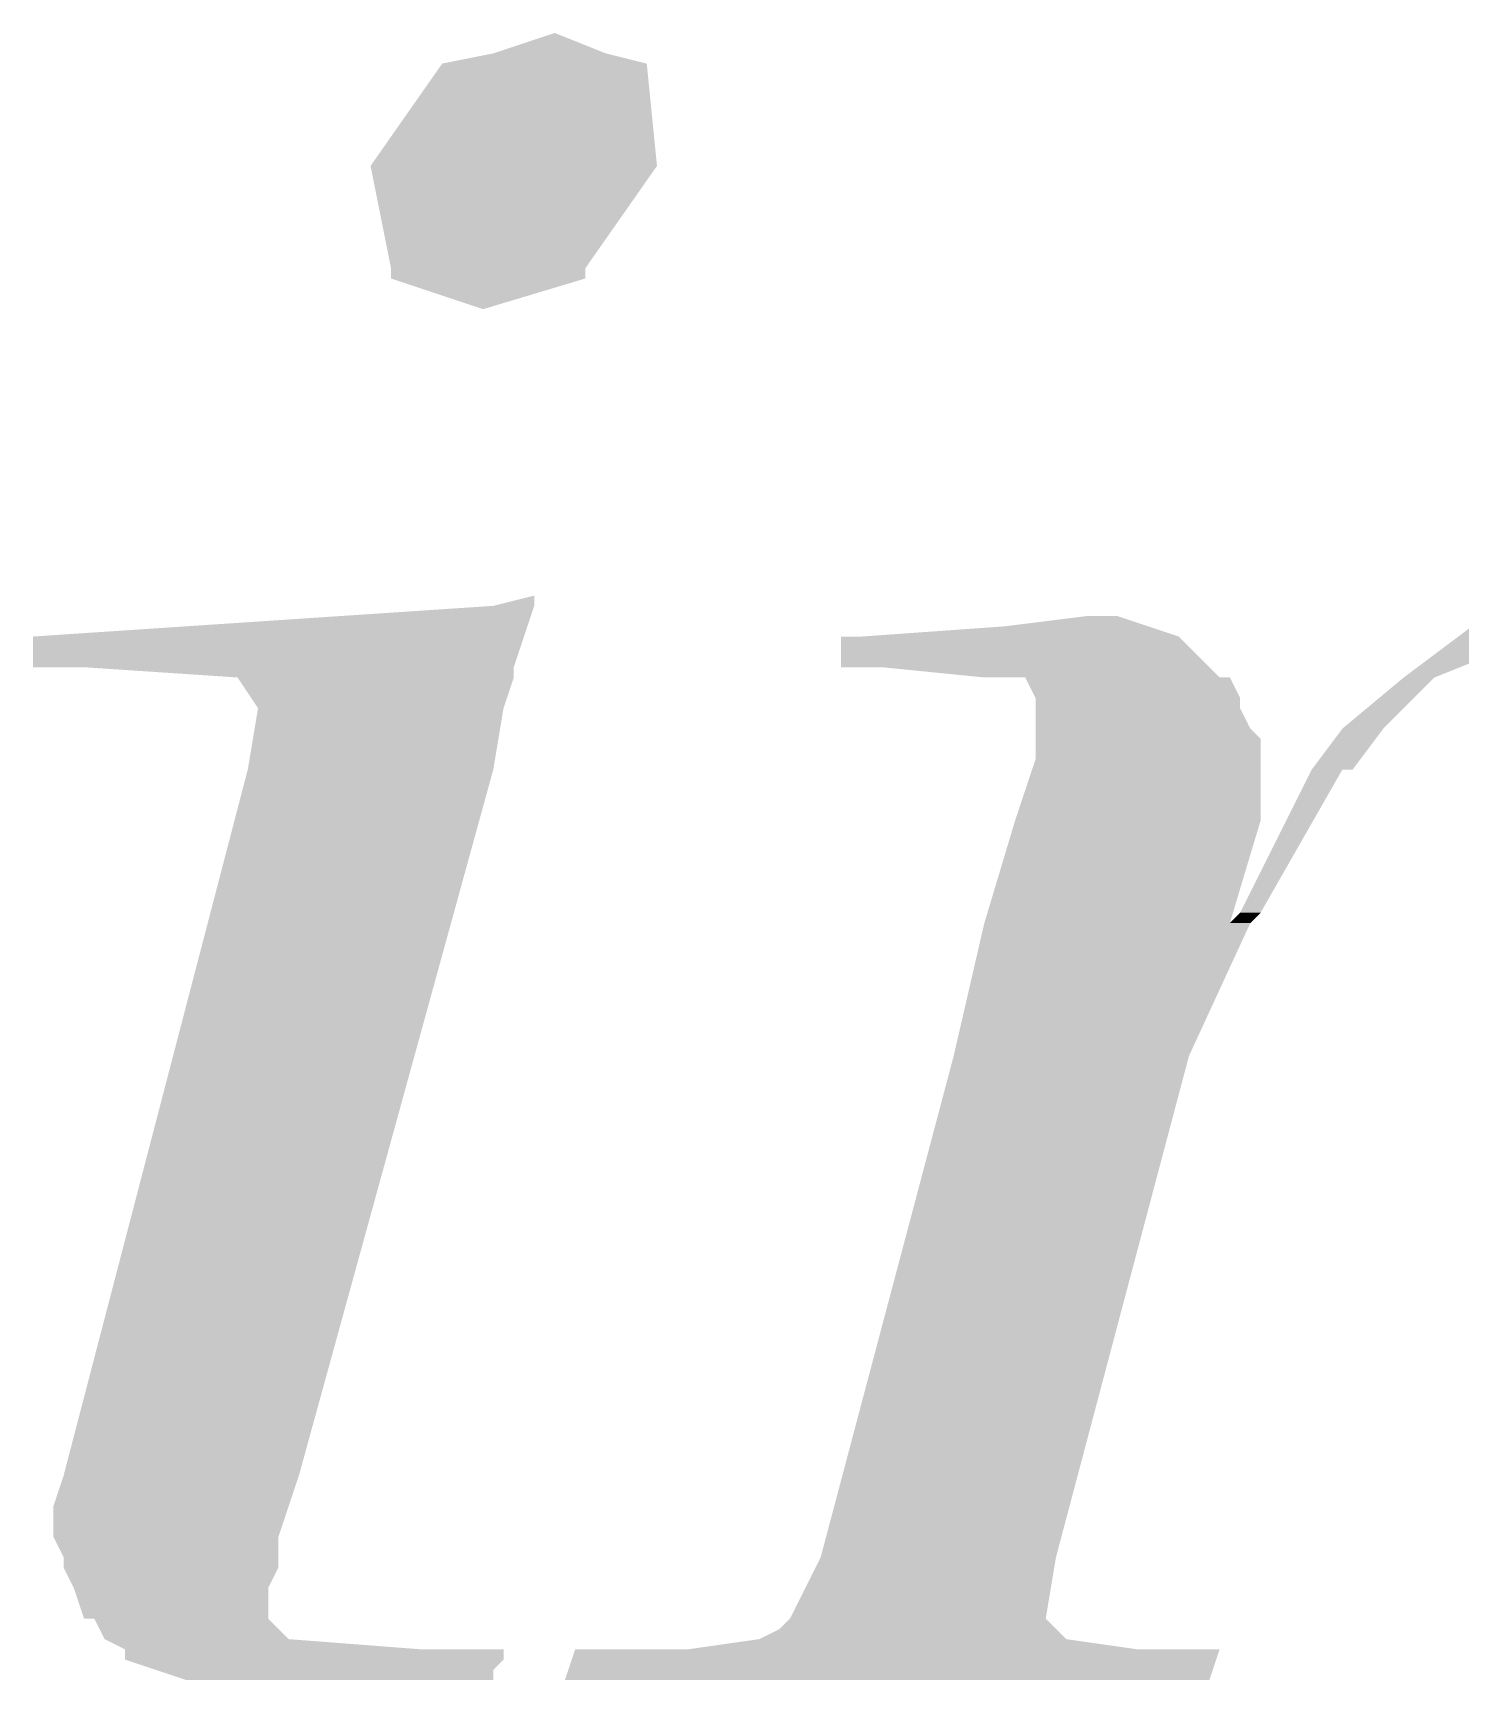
# Model space of a CAD drawing. Header units: millimetres. Extents: x 0 to 216, y 0 to 279.
# Drawn here: x 119.486 to 122.439, y 20.87 to 24.278 of the extents above; entities that cross this region are included whole.
import ezdxf

# ---------------------------------------------------------------- set-up
doc = ezdxf.new("R2010")
doc.units = ezdxf.units.MM
doc.layers.add('C5A-5A-5A', color=7, linetype='Continuous', true_color=0x5a5a5a)

msp = doc.modelspace()

# ---------------------------------------------------------------- hatches: boundary and pattern name
at = {"layer": 'C5A-5A-5A'}
h = msp.add_hatch(color=256, dxfattribs=at)
h.dxf.hatch_style = 2
h.paths.add_polyline_path([(120.565333, 24.278167), (120.671167, 24.235833), (120.438333, 24.235833)])
h = msp.add_hatch(color=256, dxfattribs=at)
h.dxf.hatch_style = 2
h.paths.add_polyline_path([(120.438333, 24.235833), (120.755833, 24.214667), (120.3325, 24.214667)])
h = msp.add_hatch(color=256, dxfattribs=at)
h.dxf.hatch_style = 2
h.paths.add_polyline_path([(120.438333, 24.235833), (120.671167, 24.235833), (120.755833, 24.214667)])
h = msp.add_hatch(color=256, dxfattribs=at)
h.dxf.hatch_style = 2
h.paths.add_polyline_path([(120.3325, 24.214667), (120.777, 24.003), (120.184333, 24.003)])
h = msp.add_hatch(color=256, dxfattribs=at)
h.dxf.hatch_style = 2
h.paths.add_polyline_path([(120.3325, 24.214667), (120.755833, 24.214667), (120.777, 24.003)])
h = msp.add_hatch(color=256, dxfattribs=at)
h.dxf.hatch_style = 2
h.paths.add_polyline_path([(120.184333, 24.003), (120.628833, 23.791333), (120.226667, 23.791333)])
h = msp.add_hatch(color=256, dxfattribs=at)
h.dxf.hatch_style = 2
h.paths.add_polyline_path([(120.184333, 24.003), (120.777, 24.003), (120.628833, 23.791333)])
h = msp.add_hatch(color=256, dxfattribs=at)
h.dxf.hatch_style = 2
h.paths.add_polyline_path([(120.226667, 23.791333), (120.628833, 23.770167), (120.226667, 23.770167)])
h = msp.add_hatch(color=256, dxfattribs=at)
h.dxf.hatch_style = 2
h.paths.add_polyline_path([(120.226667, 23.791333), (120.628833, 23.791333), (120.628833, 23.770167)])
h = msp.add_hatch(color=256, dxfattribs=at)
h.dxf.hatch_style = 2
h.paths.add_polyline_path([(120.226667, 23.770167), (120.628833, 23.770167), (120.417167, 23.706667)])
h = msp.add_hatch(color=256, dxfattribs=at)
h.dxf.hatch_style = 2
h.paths.add_polyline_path([(120.523, 23.114), (120.523, 23.092833), (120.438333, 23.092833)])
h = msp.add_hatch(color=256, dxfattribs=at)
h.dxf.hatch_style = 2
h.paths.add_polyline_path([(120.438333, 23.092833), (120.501833, 23.029333), (119.485833, 23.029333)])
h = msp.add_hatch(color=256, dxfattribs=at)
h.dxf.hatch_style = 2
h.paths.add_polyline_path([(120.438333, 23.092833), (120.523, 23.092833), (120.501833, 23.029333)])
h = msp.add_hatch(color=256, dxfattribs=at)
h.dxf.hatch_style = 2
h.paths.add_polyline_path([(121.666, 23.071667), (121.793, 23.0505), (121.496667, 23.0505)])
h = msp.add_hatch(color=256, dxfattribs=at)
h.dxf.hatch_style = 2
h.paths.add_polyline_path([(121.666, 23.071667), (121.7295, 23.071667)])
h = msp.add_hatch(color=256, dxfattribs=at)
h.dxf.hatch_style = 2
h.paths.add_polyline_path([(121.666, 23.071667), (121.7295, 23.071667), (121.793, 23.0505)])
h = msp.add_hatch(color=256, dxfattribs=at)
h.dxf.hatch_style = 2
h.paths.add_polyline_path([(122.4915, 23.071667), (122.385667, 22.944667), (122.322167, 22.944667)])
h = msp.add_hatch(color=256, dxfattribs=at)
h.dxf.hatch_style = 2
h.paths.add_polyline_path([(122.4915, 23.071667), (122.703167, 23.071667), (122.385667, 22.944667)])
h = msp.add_hatch(color=256, dxfattribs=at)
h.dxf.hatch_style = 2
h.paths.add_polyline_path([(121.496667, 23.0505), (121.8565, 23.029333), (121.200333, 23.029333)])
h = msp.add_hatch(color=256, dxfattribs=at)
h.dxf.hatch_style = 2
h.paths.add_polyline_path([(121.496667, 23.0505), (121.793, 23.0505), (121.8565, 23.029333)])
h = msp.add_hatch(color=256, dxfattribs=at)
h.dxf.hatch_style = 2
h.paths.add_polyline_path([(119.485833, 23.029333), (120.480667, 22.965833), (119.485833, 22.965833)])
h = msp.add_hatch(color=256, dxfattribs=at)
h.dxf.hatch_style = 2
h.paths.add_polyline_path([(119.485833, 23.029333), (120.501833, 23.029333), (120.480667, 22.965833)])
h = msp.add_hatch(color=256, dxfattribs=at)
h.dxf.hatch_style = 2
h.paths.add_polyline_path([(121.200333, 23.029333), (121.8565, 23.029333), (121.158, 23.029333)])
h = msp.add_hatch(color=256, dxfattribs=at)
h.dxf.hatch_style = 2
h.paths.add_polyline_path([(121.158, 23.029333), (121.898833, 22.987), (121.158, 22.987)])
h = msp.add_hatch(color=256, dxfattribs=at)
h.dxf.hatch_style = 2
h.paths.add_polyline_path([(121.158, 23.029333), (121.8565, 23.029333), (121.898833, 22.987)])
h = msp.add_hatch(color=256, dxfattribs=at)
h.dxf.hatch_style = 2
h.paths.add_polyline_path([(121.200333, 23.029333), (121.8565, 23.029333)])
h = msp.add_hatch(color=256, dxfattribs=at)
h.dxf.hatch_style = 2
h.paths.add_polyline_path([(121.158, 22.987), (121.92, 22.965833), (121.158, 22.965833)])
h = msp.add_hatch(color=256, dxfattribs=at)
h.dxf.hatch_style = 2
h.paths.add_polyline_path([(121.158, 22.987), (121.898833, 22.987), (121.92, 22.965833)])
h = msp.add_hatch(color=256, dxfattribs=at)
h.dxf.hatch_style = 2
h.paths.add_polyline_path([(119.591667, 22.965833), (120.480667, 22.944667), (119.909167, 22.944667)])
h = msp.add_hatch(color=256, dxfattribs=at)
h.dxf.hatch_style = 2
h.paths.add_polyline_path([(119.591667, 22.965833), (120.480667, 22.965833), (120.480667, 22.944667)])
h = msp.add_hatch(color=256, dxfattribs=at)
h.dxf.hatch_style = 2
h.paths.add_polyline_path([(119.909167, 22.944667), (120.4595, 22.881167), (119.9515, 22.881167)])
h = msp.add_hatch(color=256, dxfattribs=at)
h.dxf.hatch_style = 2
h.paths.add_polyline_path([(119.909167, 22.944667), (120.480667, 22.944667), (120.4595, 22.881167)])
h = msp.add_hatch(color=256, dxfattribs=at)
h.dxf.hatch_style = 2
h.paths.add_polyline_path([(121.242667, 22.965833), (121.941167, 22.944667), (121.454333, 22.944667)])
h = msp.add_hatch(color=256, dxfattribs=at)
h.dxf.hatch_style = 2
h.paths.add_polyline_path([(121.242667, 22.965833), (121.92, 22.965833), (121.941167, 22.944667)])
h = msp.add_hatch(color=256, dxfattribs=at)
h.dxf.hatch_style = 2
h.paths.add_polyline_path([(121.454333, 22.944667), (121.962333, 22.944667), (121.539, 22.944667)])
h = msp.add_hatch(color=256, dxfattribs=at)
h.dxf.hatch_style = 2
h.paths.add_polyline_path([(121.454333, 22.944667), (121.962333, 22.944667)])
h = msp.add_hatch(color=256, dxfattribs=at)
h.dxf.hatch_style = 2
h.paths.add_polyline_path([(121.539, 22.944667), (121.9835, 22.902333), (121.560167, 22.902333)])
h = msp.add_hatch(color=256, dxfattribs=at)
h.dxf.hatch_style = 2
h.paths.add_polyline_path([(121.539, 22.944667), (121.962333, 22.944667), (121.9835, 22.902333)])
h = msp.add_hatch(color=256, dxfattribs=at)
h.dxf.hatch_style = 2
h.paths.add_polyline_path([(122.322167, 22.944667), (122.279833, 22.838833), (122.195167, 22.838833)])
h = msp.add_hatch(color=256, dxfattribs=at)
h.dxf.hatch_style = 2
h.paths.add_polyline_path([(122.322167, 22.944667), (122.385667, 22.944667), (122.279833, 22.838833)])
h = msp.add_hatch(color=256, dxfattribs=at)
h.dxf.hatch_style = 2
h.paths.add_polyline_path([(121.560167, 22.902333), (121.9835, 22.881167), (121.560167, 22.881167)])
h = msp.add_hatch(color=256, dxfattribs=at)
h.dxf.hatch_style = 2
h.paths.add_polyline_path([(121.560167, 22.902333), (121.9835, 22.902333), (121.9835, 22.881167)])
h = msp.add_hatch(color=256, dxfattribs=at)
h.dxf.hatch_style = 2
h.paths.add_polyline_path([(119.9515, 22.881167), (120.438333, 22.754167), (119.930333, 22.754167)])
h = msp.add_hatch(color=256, dxfattribs=at)
h.dxf.hatch_style = 2
h.paths.add_polyline_path([(119.9515, 22.881167), (120.4595, 22.881167), (120.438333, 22.754167)])
h = msp.add_hatch(color=256, dxfattribs=at)
h.dxf.hatch_style = 2
h.paths.add_polyline_path([(121.560167, 22.881167), (122.004667, 22.838833), (121.560167, 22.838833)])
h = msp.add_hatch(color=256, dxfattribs=at)
h.dxf.hatch_style = 2
h.paths.add_polyline_path([(121.560167, 22.881167), (121.9835, 22.881167), (122.004667, 22.838833)])
h = msp.add_hatch(color=256, dxfattribs=at)
h.dxf.hatch_style = 2
h.paths.add_polyline_path([(121.560167, 22.838833), (122.025833, 22.817667), (121.560167, 22.817667)])
h = msp.add_hatch(color=256, dxfattribs=at)
h.dxf.hatch_style = 2
h.paths.add_polyline_path([(121.560167, 22.838833), (122.004667, 22.838833), (122.025833, 22.817667)])
h = msp.add_hatch(color=256, dxfattribs=at)
h.dxf.hatch_style = 2
h.paths.add_polyline_path([(122.195167, 22.838833), (122.216333, 22.754167), (122.131667, 22.754167)])
h = msp.add_hatch(color=256, dxfattribs=at)
h.dxf.hatch_style = 2
h.paths.add_polyline_path([(122.195167, 22.838833), (122.279833, 22.838833), (122.216333, 22.754167)])
h = msp.add_hatch(color=256, dxfattribs=at)
h.dxf.hatch_style = 2
h.paths.add_polyline_path([(121.560167, 22.817667), (122.025833, 22.775333), (121.560167, 22.775333)])
h = msp.add_hatch(color=256, dxfattribs=at)
h.dxf.hatch_style = 2
h.paths.add_polyline_path([(121.560167, 22.817667), (122.025833, 22.817667), (122.025833, 22.775333)])
h = msp.add_hatch(color=256, dxfattribs=at)
h.dxf.hatch_style = 2
h.paths.add_polyline_path([(121.560167, 22.775333), (122.025833, 22.711833), (121.539, 22.711833)])
h = msp.add_hatch(color=256, dxfattribs=at)
h.dxf.hatch_style = 2
h.paths.add_polyline_path([(121.560167, 22.775333), (122.025833, 22.775333), (122.025833, 22.711833)])
h = msp.add_hatch(color=256, dxfattribs=at)
h.dxf.hatch_style = 2
h.paths.add_polyline_path([(119.930333, 22.754167), (120.036167, 21.293667), (119.549333, 21.293667)])
h = msp.add_hatch(color=256, dxfattribs=at)
h.dxf.hatch_style = 2
h.paths.add_polyline_path([(119.930333, 22.754167), (120.438333, 22.754167), (120.036167, 21.293667)])
h = msp.add_hatch(color=256, dxfattribs=at)
h.dxf.hatch_style = 2
h.paths.add_polyline_path([(122.131667, 22.754167), (122.025833, 22.457833), (121.9835, 22.457833)])
h = msp.add_hatch(color=256, dxfattribs=at)
h.dxf.hatch_style = 2
h.paths.add_polyline_path([(122.131667, 22.754167), (122.195167, 22.754167), (122.025833, 22.457833)])
h = msp.add_hatch(color=256, dxfattribs=at)
h.dxf.hatch_style = 2
h.paths.add_polyline_path([(122.131667, 22.754167), (122.195167, 22.754167)])
h = msp.add_hatch(color=256, dxfattribs=at)
h.dxf.hatch_style = 2
h.paths.add_polyline_path([(122.131667, 22.754167), (122.216333, 22.754167), (122.195167, 22.754167)])
h = msp.add_hatch(color=256, dxfattribs=at)
h.dxf.hatch_style = 2
h.paths.add_polyline_path([(121.539, 22.711833), (122.025833, 22.648333), (121.517833, 22.648333)])
h = msp.add_hatch(color=256, dxfattribs=at)
h.dxf.hatch_style = 2
h.paths.add_polyline_path([(121.539, 22.711833), (122.025833, 22.711833)])
h = msp.add_hatch(color=256, dxfattribs=at)
h.dxf.hatch_style = 2
h.paths.add_polyline_path([(121.539, 22.711833), (122.025833, 22.711833)])
h = msp.add_hatch(color=256, dxfattribs=at)
h.dxf.hatch_style = 2
h.paths.add_polyline_path([(121.539, 22.711833), (122.025833, 22.711833), (122.025833, 22.648333)])
h = msp.add_hatch(color=256, dxfattribs=at)
h.dxf.hatch_style = 2
h.paths.add_polyline_path([(121.517833, 22.648333), (121.962333, 22.436667), (121.454333, 22.436667)])
h = msp.add_hatch(color=256, dxfattribs=at)
h.dxf.hatch_style = 2
h.paths.add_polyline_path([(121.517833, 22.648333), (122.025833, 22.648333), (121.962333, 22.436667)])
h = msp.add_hatch(color=256, dxfattribs=at)
h.dxf.hatch_style = 2
h.paths.add_polyline_path([(121.9835, 22.457833), (122.004667, 22.436667), (121.962333, 22.436667)])
h = msp.add_hatch(color=256, dxfattribs=at)
h.dxf.hatch_style = 2
h.paths.add_polyline_path([(121.9835, 22.457833), (122.025833, 22.457833), (122.004667, 22.436667)])
h = msp.add_hatch(color=256, dxfattribs=at)
h.dxf.hatch_style = 2
h.paths.add_polyline_path([(121.454333, 22.436667), (121.877667, 22.1615), (121.390833, 22.1615)])
h = msp.add_hatch(color=256, dxfattribs=at)
h.dxf.hatch_style = 2
h.paths.add_polyline_path([(121.454333, 22.436667), (122.004667, 22.436667), (121.877667, 22.1615)])
h = msp.add_hatch(color=256, dxfattribs=at)
h.dxf.hatch_style = 2
h.paths.add_polyline_path([(121.390833, 22.1615), (121.6025, 21.124333), (121.115667, 21.124333)])
h = msp.add_hatch(color=256, dxfattribs=at)
h.dxf.hatch_style = 2
h.paths.add_polyline_path([(121.390833, 22.1615), (121.877667, 22.1615), (121.6025, 21.124333)])
h = msp.add_hatch(color=256, dxfattribs=at)
h.dxf.hatch_style = 2
h.paths.add_polyline_path([(119.549333, 21.293667), (120.015, 21.230167), (119.528167, 21.230167)])
h = msp.add_hatch(color=256, dxfattribs=at)
h.dxf.hatch_style = 2
h.paths.add_polyline_path([(119.549333, 21.293667), (120.036167, 21.293667), (120.015, 21.230167)])
h = msp.add_hatch(color=256, dxfattribs=at)
h.dxf.hatch_style = 2
h.paths.add_polyline_path([(119.528167, 21.230167), (119.993833, 21.166667), (119.528167, 21.166667)])
h = msp.add_hatch(color=256, dxfattribs=at)
h.dxf.hatch_style = 2
h.paths.add_polyline_path([(119.528167, 21.230167), (120.015, 21.230167), (119.993833, 21.166667)])
h = msp.add_hatch(color=256, dxfattribs=at)
h.dxf.hatch_style = 2
h.paths.add_polyline_path([(119.528167, 21.166667), (119.993833, 21.124333), (119.549333, 21.124333)])
h = msp.add_hatch(color=256, dxfattribs=at)
h.dxf.hatch_style = 2
h.paths.add_polyline_path([(119.528167, 21.166667), (119.993833, 21.166667), (119.993833, 21.124333)])
h = msp.add_hatch(color=256, dxfattribs=at)
h.dxf.hatch_style = 2
h.paths.add_polyline_path([(119.549333, 21.124333), (119.993833, 21.103167), (119.549333, 21.103167)])
h = msp.add_hatch(color=256, dxfattribs=at)
h.dxf.hatch_style = 2
h.paths.add_polyline_path([(119.549333, 21.124333), (119.993833, 21.124333), (119.993833, 21.103167)])
h = msp.add_hatch(color=256, dxfattribs=at)
h.dxf.hatch_style = 2
h.paths.add_polyline_path([(119.549333, 21.103167), (119.972667, 21.060833), (119.5705, 21.060833)])
h = msp.add_hatch(color=256, dxfattribs=at)
h.dxf.hatch_style = 2
h.paths.add_polyline_path([(119.549333, 21.103167), (119.993833, 21.103167), (119.972667, 21.060833)])
h = msp.add_hatch(color=256, dxfattribs=at)
h.dxf.hatch_style = 2
h.paths.add_polyline_path([(121.115667, 21.124333), (121.581333, 20.997333), (121.052167, 20.997333)])
h = msp.add_hatch(color=256, dxfattribs=at)
h.dxf.hatch_style = 2
h.paths.add_polyline_path([(121.115667, 21.124333), (121.6025, 21.124333), (121.581333, 20.997333)])
h = msp.add_hatch(color=256, dxfattribs=at)
h.dxf.hatch_style = 2
h.paths.add_polyline_path([(119.5705, 21.060833), (119.972667, 20.997333), (119.591667, 20.997333)])
h = msp.add_hatch(color=256, dxfattribs=at)
h.dxf.hatch_style = 2
h.paths.add_polyline_path([(119.5705, 21.060833), (119.972667, 21.060833), (119.972667, 20.997333)])
h = msp.add_hatch(color=256, dxfattribs=at)
h.dxf.hatch_style = 2
h.paths.add_polyline_path([(119.591667, 20.997333), (119.972667, 20.997333), (119.612833, 20.997333)])
h = msp.add_hatch(color=256, dxfattribs=at)
h.dxf.hatch_style = 2
h.paths.add_polyline_path([(119.591667, 20.997333), (119.972667, 20.997333)])
h = msp.add_hatch(color=256, dxfattribs=at)
h.dxf.hatch_style = 2
h.paths.add_polyline_path([(119.612833, 20.997333), (120.015, 20.955), (119.634, 20.955)])
h = msp.add_hatch(color=256, dxfattribs=at)
h.dxf.hatch_style = 2
h.paths.add_polyline_path([(119.612833, 20.997333), (119.972667, 20.997333), (120.015, 20.955)])
h = msp.add_hatch(color=256, dxfattribs=at)
h.dxf.hatch_style = 2
h.paths.add_polyline_path([(121.052167, 20.997333), (121.6025, 20.976167), (121.031, 20.976167)])
h = msp.add_hatch(color=256, dxfattribs=at)
h.dxf.hatch_style = 2
h.paths.add_polyline_path([(121.052167, 20.997333), (121.581333, 20.997333), (121.6025, 20.976167)])
h = msp.add_hatch(color=256, dxfattribs=at)
h.dxf.hatch_style = 2
h.paths.add_polyline_path([(121.031, 20.976167), (121.623667, 20.955), (120.988667, 20.955)])
h = msp.add_hatch(color=256, dxfattribs=at)
h.dxf.hatch_style = 2
h.paths.add_polyline_path([(121.031, 20.976167), (121.6025, 20.976167), (121.623667, 20.955)])
h = msp.add_hatch(color=256, dxfattribs=at)
h.dxf.hatch_style = 2
h.paths.add_polyline_path([(119.634, 20.955), (120.015, 20.955)])
h = msp.add_hatch(color=256, dxfattribs=at)
h.dxf.hatch_style = 2
h.paths.add_polyline_path([(119.634, 20.955), (120.015, 20.955)])
h = msp.add_hatch(color=256, dxfattribs=at)
h.dxf.hatch_style = 2
h.paths.add_polyline_path([(119.634, 20.955), (120.290167, 20.933833), (119.676333, 20.933833)])
h = msp.add_hatch(color=256, dxfattribs=at)
h.dxf.hatch_style = 2
h.paths.add_polyline_path([(119.634, 20.955), (120.015, 20.955), (120.290167, 20.933833)])
h = msp.add_hatch(color=256, dxfattribs=at)
h.dxf.hatch_style = 2
h.paths.add_polyline_path([(119.676333, 20.933833), (120.4595, 20.912667), (119.676333, 20.912667)])
h = msp.add_hatch(color=256, dxfattribs=at)
h.dxf.hatch_style = 2
h.paths.add_polyline_path([(119.676333, 20.933833), (120.4595, 20.933833), (120.4595, 20.912667)])
h = msp.add_hatch(color=256, dxfattribs=at)
h.dxf.hatch_style = 2
h.paths.add_polyline_path([(120.607667, 20.933833), (121.92, 20.870333), (120.5865, 20.870333)])
h = msp.add_hatch(color=256, dxfattribs=at)
h.dxf.hatch_style = 2
h.paths.add_polyline_path([(120.8405, 20.933833), (121.941167, 20.933833), (120.607667, 20.933833)])
h = msp.add_hatch(color=256, dxfattribs=at)
h.dxf.hatch_style = 2
h.paths.add_polyline_path([(120.607667, 20.933833), (121.941167, 20.933833), (121.92, 20.870333)])
h = msp.add_hatch(color=256, dxfattribs=at)
h.dxf.hatch_style = 2
h.paths.add_polyline_path([(120.988667, 20.955), (121.771833, 20.933833), (120.8405, 20.933833)])
h = msp.add_hatch(color=256, dxfattribs=at)
h.dxf.hatch_style = 2
h.paths.add_polyline_path([(120.8405, 20.933833), (121.941167, 20.933833)])
h = msp.add_hatch(color=256, dxfattribs=at)
h.dxf.hatch_style = 2
h.paths.add_polyline_path([(120.988667, 20.955), (121.623667, 20.955), (121.771833, 20.933833)])
h = msp.add_hatch(color=256, dxfattribs=at)
h.dxf.hatch_style = 2
h.paths.add_polyline_path([(119.676333, 20.912667), (120.438333, 20.8915), (119.739833, 20.8915)])
h = msp.add_hatch(color=256, dxfattribs=at)
h.dxf.hatch_style = 2
h.paths.add_polyline_path([(119.676333, 20.912667), (120.4595, 20.912667), (120.438333, 20.8915)])
h = msp.add_hatch(color=256, dxfattribs=at)
h.dxf.hatch_style = 2
h.paths.add_polyline_path([(119.739833, 20.8915), (120.438333, 20.870333), (119.803333, 20.870333)])
h = msp.add_hatch(color=256, dxfattribs=at)
h.dxf.hatch_style = 2
h.paths.add_polyline_path([(119.739833, 20.8915), (120.438333, 20.8915), (120.438333, 20.870333)])
h = msp.add_hatch(color=256, dxfattribs=at)
h.dxf.hatch_style = 2
h.paths.add_polyline_path([(119.803333, 20.870333), (120.438333, 20.870333), (119.866833, 20.870333)])
h = msp.add_hatch(color=256, dxfattribs=at)
h.dxf.hatch_style = 2
h.paths.add_polyline_path([(119.803333, 20.870333), (120.438333, 20.870333)])

doc.saveas('drawing.dxf')
